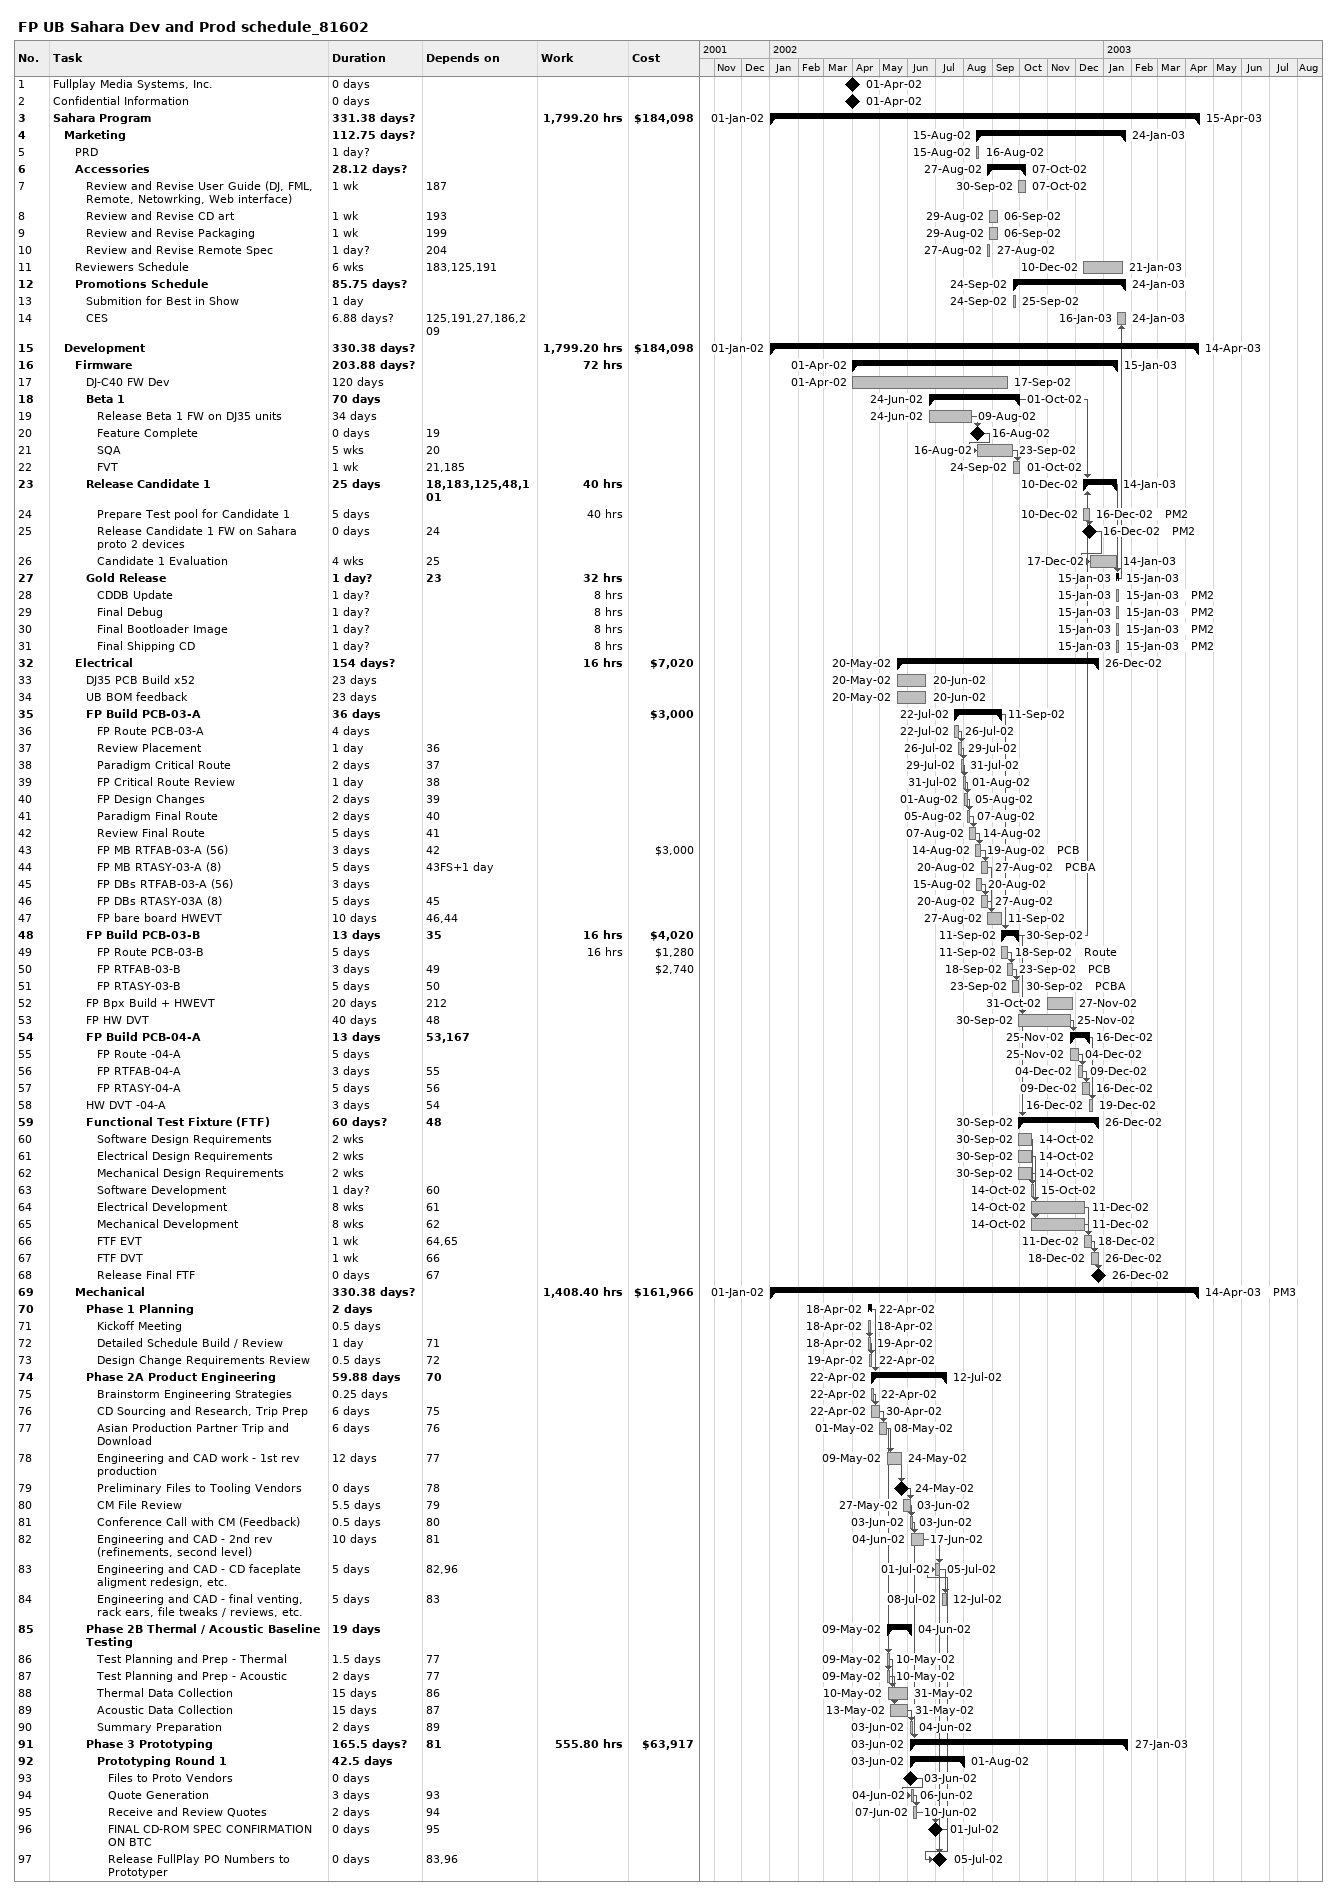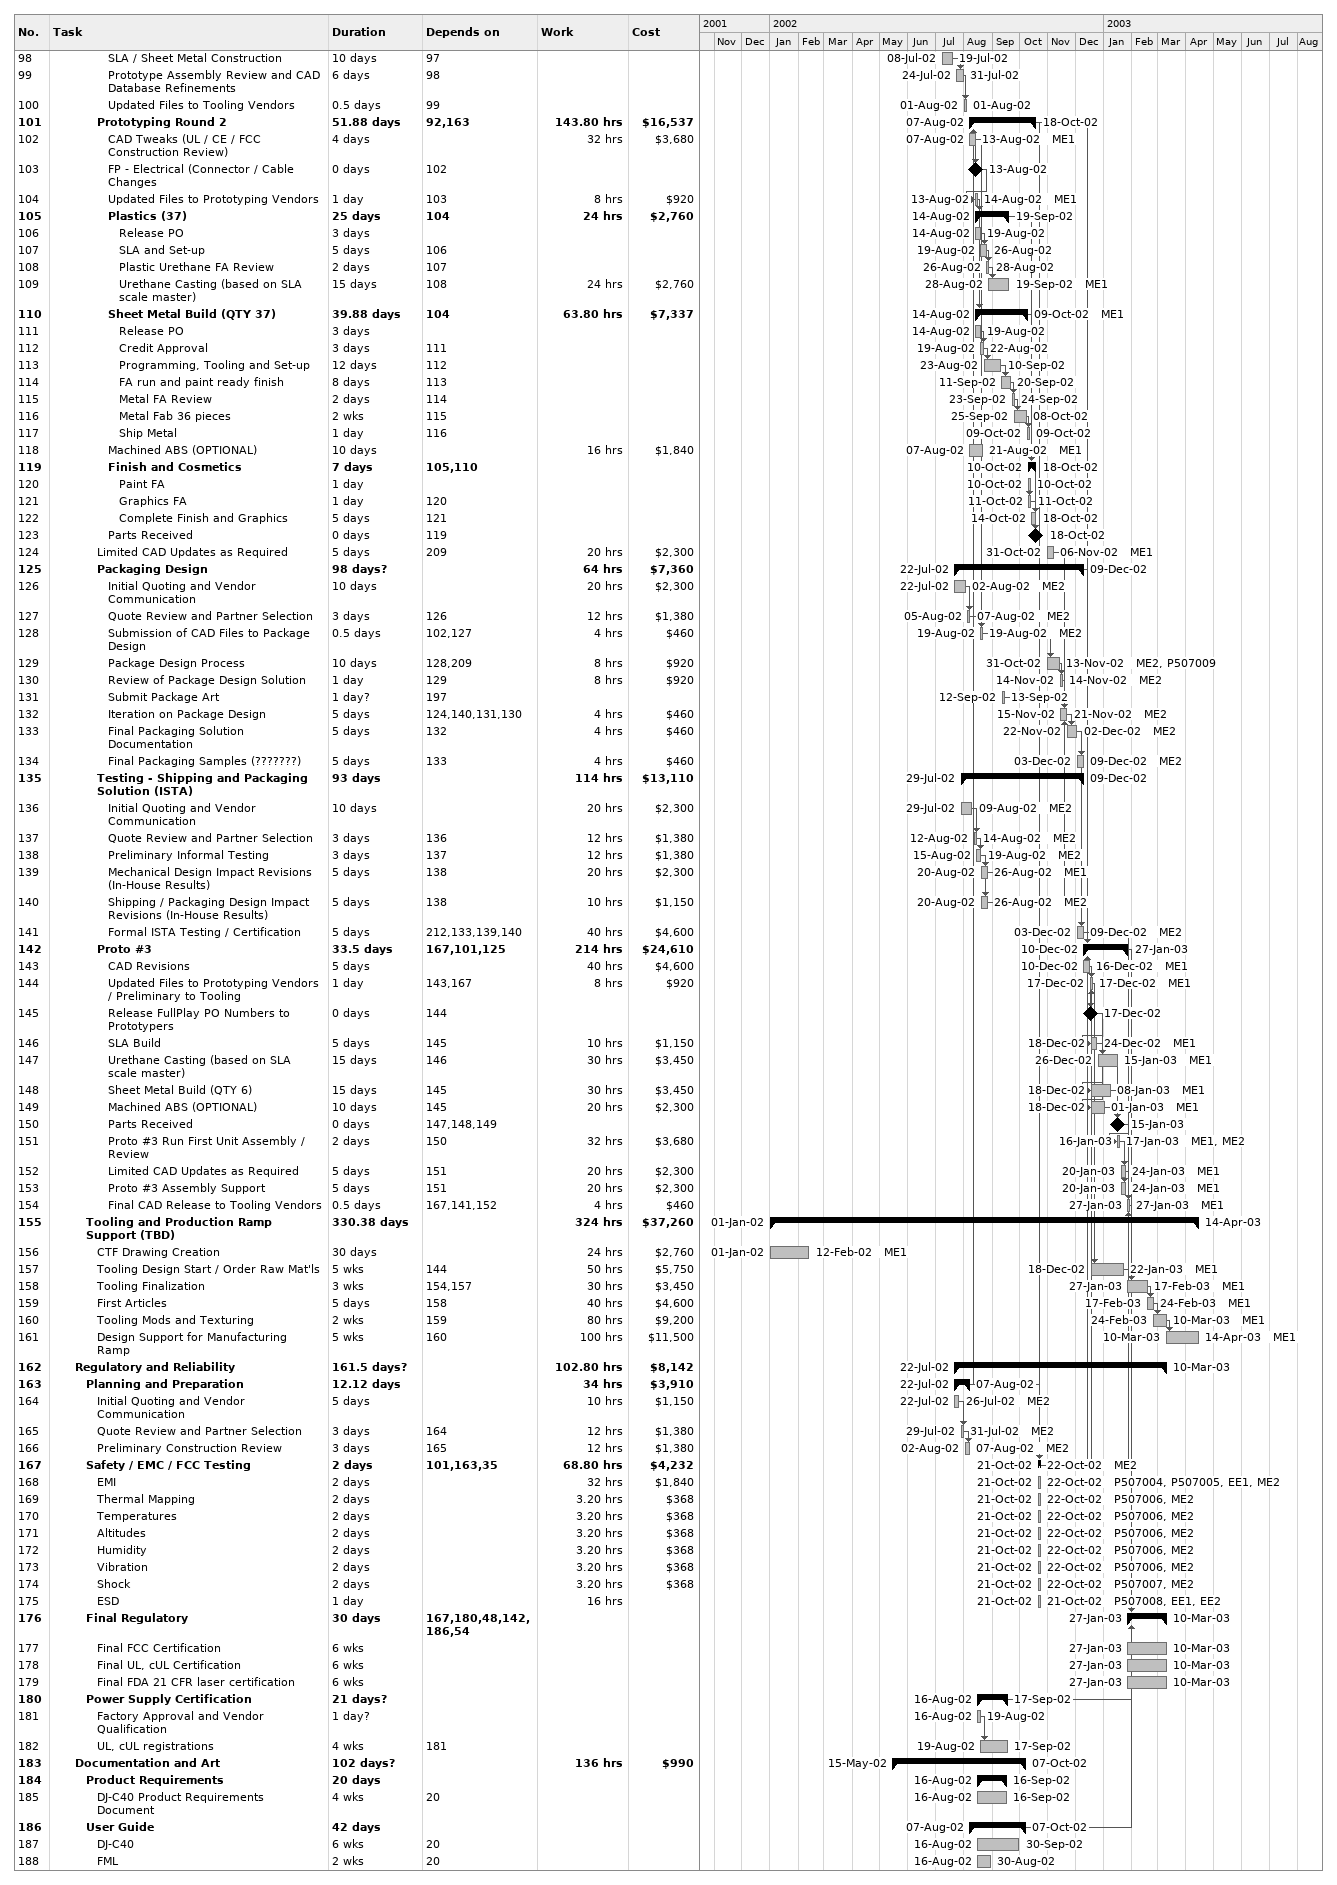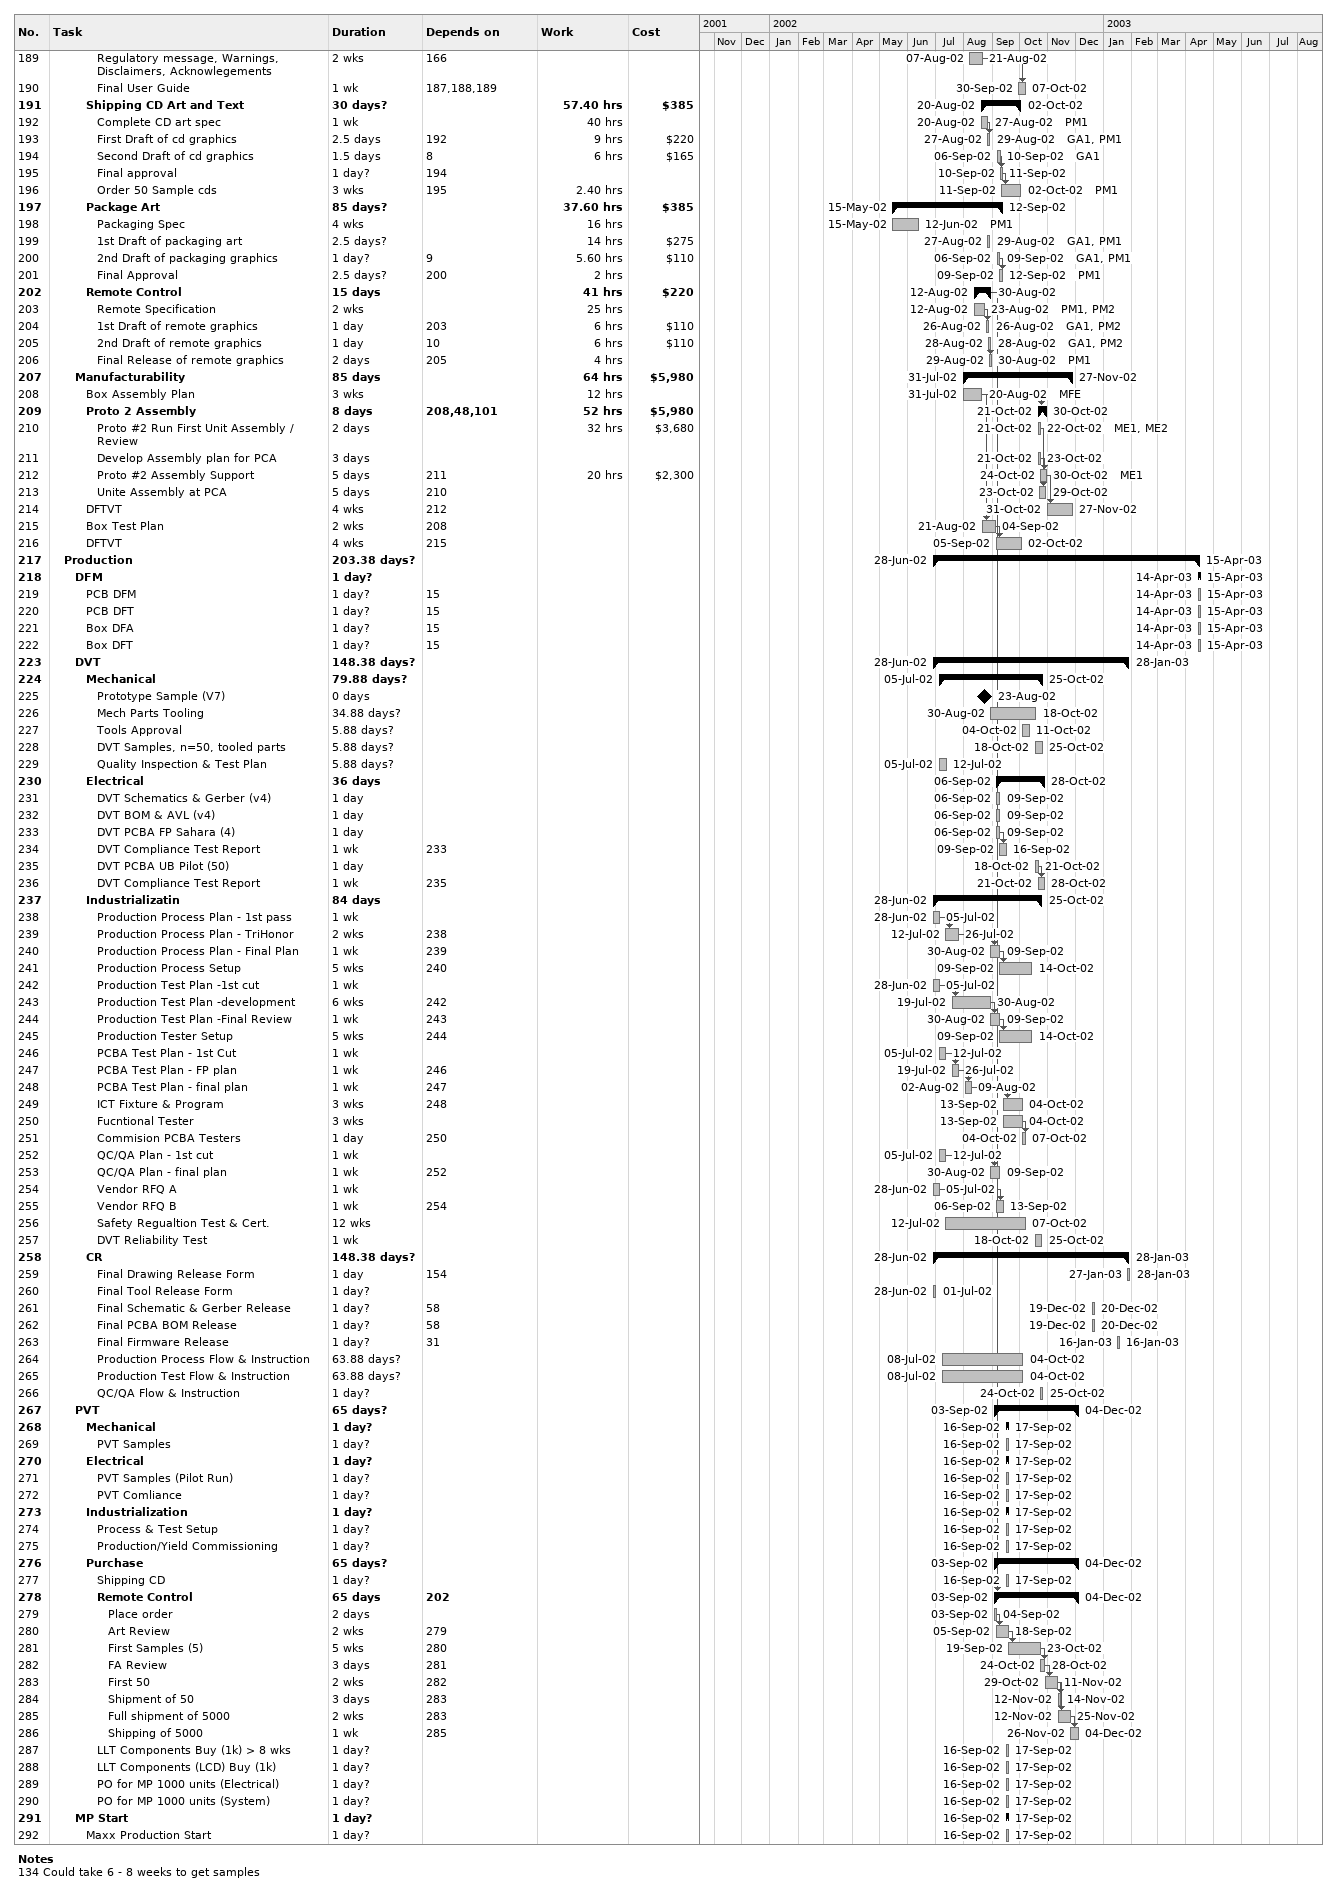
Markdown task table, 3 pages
FP UB Sahara Dev and Prod schedule_81602

| ID | Level | Task | Duration | Start | Finish | Predecessors | Resources | Work (h) | Cost ($) |
|---|---|---|---|---|---|---|---|---|---|
| 1 | 1 | Fullplay Media Systems, Inc. | 0d | 2002-04-01 | 2002-04-01 |  |  |  |  |
| 2 | 1 | Confidential Information | 0d | 2002-04-01 | 2002-04-01 |  |  |  |  |
| 3 | 1 | **Sahara Program** | 331.38d? | 2002-01-01 | 2003-04-15 |  |  | 1799.20 | 184098 |
| 4 | 2 | **Marketing** | 112.75d? | 2002-08-15 | 2003-01-24 |  |  |  |  |
| 5 | 3 | PRD | 1d? | 2002-08-15 | 2002-08-16 |  |  |  |  |
| 6 | 3 | **Accessories** | 28.12d? | 2002-08-27 | 2002-10-07 |  |  |  |  |
| 7 | 4 | Review and Revise User Guide (DJ, FML, Remote, Netowrking, Web interface) | 1w | 2002-09-30 | 2002-10-07 | 187 |  |  |  |
| 8 | 4 | Review and Revise CD art | 1w | 2002-08-29 | 2002-09-06 | 193 |  |  |  |
| 9 | 4 | Review and Revise Packaging | 1w | 2002-08-29 | 2002-09-06 | 199 |  |  |  |
| 10 | 4 | Review and Revise Remote Spec | 1d? | 2002-08-27 | 2002-08-27 | 204 |  |  |  |
| 11 | 3 | Reviewers Schedule | 6w | 2002-12-10 | 2003-01-21 | 183, 125, 191 |  |  |  |
| 12 | 3 | **Promotions Schedule** | 85.75d? | 2002-09-24 | 2003-01-24 |  |  |  |  |
| 13 | 4 | Submition for Best in Show | 1d | 2002-09-24 | 2002-09-25 |  |  |  |  |
| 14 | 4 | CES | 6.88d? | 2003-01-16 | 2003-01-24 | 125, 191, 27, 186, 209 |  |  |  |
| 15 | 2 | **Development** | 330.38d? | 2002-01-01 | 2003-04-14 |  |  | 1799.20 | 184098 |
| 16 | 3 | **Firmware** | 203.88d? | 2002-04-01 | 2003-01-15 |  |  | 72 |  |
| 17 | 4 | DJ-C40 FW Dev | 120d | 2002-04-01 | 2002-09-17 |  |  |  |  |
| 18 | 4 | **Beta 1** | 70d | 2002-06-24 | 2002-10-01 |  |  |  |  |
| 19 | 5 | Release Beta 1 FW on DJ35 units | 34d | 2002-06-24 | 2002-08-09 |  |  |  |  |
| 20 | 5 | Feature Complete | 0d | 2002-08-16 | 2002-08-16 | 19 |  |  |  |
| 21 | 5 | SQA | 5w | 2002-08-16 | 2002-09-23 | 20 |  |  |  |
| 22 | 5 | FVT | 1w | 2002-09-24 | 2002-10-01 | 21, 185 |  |  |  |
| 23 | 4 | **Release Candidate 1** | 25d | 2002-12-10 | 2003-01-14 | 18, 183, 125, 48, 101 |  | 40 |  |
| 24 | 5 | Prepare Test pool for Candidate 1 | 5d | 2002-12-10 | 2002-12-16 |  | PM2 | 40 |  |
| 25 | 5 | Release Candidate 1 FW on Sahara proto 2 devices | 0d | 2002-12-16 | 2002-12-16 | 24 | PM2 |  |  |
| 26 | 5 | Candidate 1 Evaluation | 4w | 2002-12-17 | 2003-01-14 | 25 |  |  |  |
| 27 | 4 | **Gold Release** | 1d? | 2003-01-15 | 2003-01-15 | 23 |  | 32 |  |
| 28 | 5 | CDDB Update | 1d? | 2003-01-15 | 2003-01-15 |  | PM2 | 8 |  |
| 29 | 5 | Final Debug | 1d? | 2003-01-15 | 2003-01-15 |  | PM2 | 8 |  |
| 30 | 5 | Final Bootloader Image | 1d? | 2003-01-15 | 2003-01-15 |  | PM2 | 8 |  |
| 31 | 5 | Final Shipping CD | 1d? | 2003-01-15 | 2003-01-15 |  | PM2 | 8 |  |
| 32 | 3 | **Electrical** | 154d? | 2002-05-20 | 2002-12-26 |  |  | 16 | 7020 |
| 33 | 4 | DJ35 PCB Build x52 | 23d | 2002-05-20 | 2002-06-20 |  |  |  |  |
| 34 | 4 | UB BOM feedback | 23d | 2002-05-20 | 2002-06-20 |  |  |  |  |
| 35 | 4 | **FP Build PCB-03-A** | 36d | 2002-07-22 | 2002-09-11 |  |  |  | 3000 |
| 36 | 5 | FP Route PCB-03-A | 4d | 2002-07-22 | 2002-07-26 |  |  |  |  |
| 37 | 5 | Review Placement | 1d | 2002-07-26 | 2002-07-29 | 36 |  |  |  |
| 38 | 5 | Paradigm Critical Route | 2d | 2002-07-29 | 2002-07-31 | 37 |  |  |  |
| 39 | 5 | FP Critical Route Review | 1d | 2002-07-31 | 2002-08-01 | 38 |  |  |  |
| 40 | 5 | FP Design Changes | 2d | 2002-08-01 | 2002-08-05 | 39 |  |  |  |
| 41 | 5 | Paradigm Final Route | 2d | 2002-08-05 | 2002-08-07 | 40 |  |  |  |
| 42 | 5 | Review Final Route | 5d | 2002-08-07 | 2002-08-14 | 41 |  |  |  |
| 43 | 5 | FP MB RTFAB-03-A (56) | 3d | 2002-08-14 | 2002-08-19 | 42 | PCB |  | 3000 |
| 44 | 5 | FP MB RTASY-03-A (8) | 5d | 2002-08-20 | 2002-08-27 | 43FS+1d | PCBA |  |  |
| 45 | 5 | FP DBs RTFAB-03-A (56) | 3d | 2002-08-15 | 2002-08-20 |  |  |  |  |
| 46 | 5 | FP DBs RTASY-03A (8) | 5d | 2002-08-20 | 2002-08-27 | 45 |  |  |  |
| 47 | 5 | FP bare board HWEVT | 10d | 2002-08-27 | 2002-09-11 | 46, 44 |  |  |  |
| 48 | 4 | **FP Build PCB-03-B** | 13d | 2002-09-11 | 2002-09-30 | 35 |  | 16 | 4020 |
| 49 | 5 | FP Route PCB-03-B | 5d | 2002-09-11 | 2002-09-18 |  | Route | 16 | 1280 |
| 50 | 5 | FP RTFAB-03-B | 3d | 2002-09-18 | 2002-09-23 | 49 | PCB |  | 2740 |
| 51 | 5 | FP RTASY-03-B | 5d | 2002-09-23 | 2002-09-30 | 50 | PCBA |  |  |
| 52 | 4 | FP Bpx Build + HWEVT | 20d | 2002-10-31 | 2002-11-27 | 212 |  |  |  |
| 53 | 4 | FP HW DVT | 40d | 2002-09-30 | 2002-11-25 | 48 |  |  |  |
| 54 | 4 | **FP Build PCB-04-A** | 13d | 2002-11-25 | 2002-12-16 | 53, 167 |  |  |  |
| 55 | 5 | FP Route -04-A | 5d | 2002-11-25 | 2002-12-04 |  |  |  |  |
| 56 | 5 | FP RTFAB-04-A | 3d | 2002-12-04 | 2002-12-09 | 55 |  |  |  |
| 57 | 5 | FP RTASY-04-A | 5d | 2002-12-09 | 2002-12-16 | 56 |  |  |  |
| 58 | 4 | HW DVT -04-A | 3d | 2002-12-16 | 2002-12-19 | 54 |  |  |  |
| 59 | 4 | **Functional Test Fixture (FTF)** | 60d? | 2002-09-30 | 2002-12-26 | 48 |  |  |  |
| 60 | 5 | Software Design Requirements | 2w | 2002-09-30 | 2002-10-14 |  |  |  |  |
| 61 | 5 | Electrical Design Requirements | 2w | 2002-09-30 | 2002-10-14 |  |  |  |  |
| 62 | 5 | Mechanical Design Requirements | 2w | 2002-09-30 | 2002-10-14 |  |  |  |  |
| 63 | 5 | Software Development | 1d? | 2002-10-14 | 2002-10-15 | 60 |  |  |  |
| 64 | 5 | Electrical Development | 8w | 2002-10-14 | 2002-12-11 | 61 |  |  |  |
| 65 | 5 | Mechanical Development | 8w | 2002-10-14 | 2002-12-11 | 62 |  |  |  |
| 66 | 5 | FTF EVT | 1w | 2002-12-11 | 2002-12-18 | 64, 65 |  |  |  |
| 67 | 5 | FTF DVT | 1w | 2002-12-18 | 2002-12-26 | 66 |  |  |  |
| 68 | 5 | Release Final FTF | 0d | 2002-12-26 | 2002-12-26 | 67 |  |  |  |
| 69 | 3 | **Mechanical** | 330.38d? | 2002-01-01 | 2003-04-14 |  | PM3 | 1408.40 | 161966 |
| 70 | 4 | **Phase 1 Planning** | 2d | 2002-04-18 | 2002-04-22 |  |  |  |  |
| 71 | 5 | Kickoff Meeting | 0.5d | 2002-04-18 | 2002-04-18 |  |  |  |  |
| 72 | 5 | Detailed Schedule Build / Review | 1d | 2002-04-18 | 2002-04-19 | 71 |  |  |  |
| 73 | 5 | Design Change Requirements Review | 0.5d | 2002-04-19 | 2002-04-22 | 72 |  |  |  |
| 74 | 4 | **Phase 2A Product Engineering** | 59.88d | 2002-04-22 | 2002-07-12 | 70 |  |  |  |
| 75 | 5 | Brainstorm Engineering Strategies | 0.25d | 2002-04-22 | 2002-04-22 |  |  |  |  |
| 76 | 5 | CD Sourcing and Research, Trip Prep | 6d | 2002-04-22 | 2002-04-30 | 75 |  |  |  |
| 77 | 5 | Asian Production Partner Trip and Download | 6d | 2002-05-01 | 2002-05-08 | 76 |  |  |  |
| 78 | 5 | Engineering and CAD work - 1st rev production | 12d | 2002-05-09 | 2002-05-24 | 77 |  |  |  |
| 79 | 5 | Preliminary Files to Tooling Vendors | 0d | 2002-05-24 | 2002-05-24 | 78 |  |  |  |
| 80 | 5 | CM File Review | 5.5d | 2002-05-27 | 2002-06-03 | 79 |  |  |  |
| 81 | 5 | Conference Call with CM (Feedback) | 0.5d | 2002-06-03 | 2002-06-03 | 80 |  |  |  |
| 82 | 5 | Engineering and CAD - 2nd rev (refinements, second level) | 10d | 2002-06-04 | 2002-06-17 | 81 |  |  |  |
| 83 | 5 | Engineering and CAD - CD faceplate aligment redesign, etc. | 5d | 2002-07-01 | 2002-07-05 | 82, 96 |  |  |  |
| 84 | 5 | Engineering and CAD - final venting, rack ears, file tweaks / reviews, etc. | 5d | 2002-07-08 | 2002-07-12 | 83 |  |  |  |
| 85 | 4 | **Phase 2B Thermal / Acoustic Baseline Testing** | 19d | 2002-05-09 | 2002-06-04 |  |  |  |  |
| 86 | 5 | Test Planning and Prep - Thermal | 1.5d | 2002-05-09 | 2002-05-10 | 77 |  |  |  |
| 87 | 5 | Test Planning and Prep - Acoustic | 2d | 2002-05-09 | 2002-05-10 | 77 |  |  |  |
| 88 | 5 | Thermal Data Collection | 15d | 2002-05-10 | 2002-05-31 | 86 |  |  |  |
| 89 | 5 | Acoustic Data Collection | 15d | 2002-05-13 | 2002-05-31 | 87 |  |  |  |
| 90 | 5 | Summary Preparation | 2d | 2002-06-03 | 2002-06-04 | 89 |  |  |  |
| 91 | 4 | **Phase 3 Prototyping** | 165.5d? | 2002-06-03 | 2003-01-27 | 81 |  | 555.80 | 63917 |
| 92 | 5 | **Prototyping Round 1** | 42.5d | 2002-06-03 | 2002-08-01 |  |  |  |  |
| 93 | 6 | Files to Proto Vendors | 0d | 2002-06-03 | 2002-06-03 |  |  |  |  |
| 94 | 6 | Quote Generation | 3d | 2002-06-04 | 2002-06-06 | 93 |  |  |  |
| 95 | 6 | Receive and Review Quotes | 2d | 2002-06-07 | 2002-06-10 | 94 |  |  |  |
| 96 | 6 | FINAL CD-ROM SPEC CONFIRMATION ON BTC | 0d | 2002-07-01 | 2002-07-01 | 95 |  |  |  |
| 97 | 6 | Release FullPlay PO Numbers to Prototyper | 0d | 2002-07-05 | 2002-07-05 | 83, 96 |  |  |  |
| 98 | 6 | SLA / Sheet Metal Construction | 10d | 2002-07-08 | 2002-07-19 | 97 |  |  |  |
| 99 | 6 | Prototype Assembly Review and CAD Database Refinements | 6d | 2002-07-24 | 2002-07-31 | 98 |  |  |  |
| 100 | 6 | Updated Files to Tooling Vendors | 0.5d | 2002-08-01 | 2002-08-01 | 99 |  |  |  |
| 101 | 5 | **Prototyping Round 2** | 51.88d | 2002-08-07 | 2002-10-18 | 92, 163 |  | 143.80 | 16537 |
| 102 | 6 | CAD Tweaks (UL / CE / FCC Construction Review) | 4d | 2002-08-07 | 2002-08-13 |  | ME1 | 32 | 3680 |
| 103 | 6 | FP - Electrical (Connector / Cable Changes | 0d | 2002-08-13 | 2002-08-13 | 102 |  |  |  |
| 104 | 6 | Updated Files to Prototyping Vendors | 1d | 2002-08-13 | 2002-08-14 | 103 | ME1 | 8 | 920 |
| 105 | 6 | **Plastics (37)** | 25d | 2002-08-14 | 2002-09-19 | 104 |  | 24 | 2760 |
| 106 | 7 | Release PO | 3d | 2002-08-14 | 2002-08-19 |  |  |  |  |
| 107 | 7 | SLA and Set-up | 5d | 2002-08-19 | 2002-08-26 | 106 |  |  |  |
| 108 | 7 | Plastic Urethane FA Review | 2d | 2002-08-26 | 2002-08-28 | 107 |  |  |  |
| 109 | 7 | Urethane Casting (based on SLA scale master) | 15d | 2002-08-28 | 2002-09-19 | 108 | ME1 | 24 | 2760 |
| 110 | 6 | **Sheet Metal Build (QTY 37)** | 39.88d | 2002-08-14 | 2002-10-09 | 104 | ME1 | 63.80 | 7337 |
| 111 | 7 | Release PO | 3d | 2002-08-14 | 2002-08-19 |  |  |  |  |
| 112 | 7 | Credit Approval | 3d | 2002-08-19 | 2002-08-22 | 111 |  |  |  |
| 113 | 7 | Programming, Tooling and Set-up | 12d | 2002-08-23 | 2002-09-10 | 112 |  |  |  |
| 114 | 7 | FA run and paint ready finish | 8d | 2002-09-11 | 2002-09-20 | 113 |  |  |  |
| 115 | 7 | Metal FA Review | 2d | 2002-09-23 | 2002-09-24 | 114 |  |  |  |
| 116 | 7 | Metal Fab 36 pieces | 2w | 2002-09-25 | 2002-10-08 | 115 |  |  |  |
| 117 | 7 | Ship Metal | 1d | 2002-10-09 | 2002-10-09 | 116 |  |  |  |
| 118 | 6 | Machined ABS (OPTIONAL) | 10d | 2002-08-07 | 2002-08-21 |  | ME1 | 16 | 1840 |
| 119 | 6 | **Finish and Cosmetics** | 7d | 2002-10-10 | 2002-10-18 | 105, 110 |  |  |  |
| 120 | 7 | Paint FA | 1d | 2002-10-10 | 2002-10-10 |  |  |  |  |
| 121 | 7 | Graphics FA | 1d | 2002-10-11 | 2002-10-11 | 120 |  |  |  |
| 122 | 7 | Complete Finish and Graphics | 5d | 2002-10-14 | 2002-10-18 | 121 |  |  |  |
| 123 | 6 | Parts Received | 0d | 2002-10-18 | 2002-10-18 | 119 |  |  |  |
| 124 | 5 | Limited CAD Updates as Required | 5d | 2002-10-31 | 2002-11-06 | 209 | ME1 | 20 | 2300 |
| 125 | 5 | **Packaging Design** | 98d? | 2002-07-22 | 2002-12-09 |  |  | 64 | 7360 |
| 126 | 6 | Initial Quoting and Vendor Communication | 10d | 2002-07-22 | 2002-08-02 |  | ME2 | 20 | 2300 |
| 127 | 6 | Quote Review and Partner Selection | 3d | 2002-08-05 | 2002-08-07 | 126 | ME2 | 12 | 1380 |
| 128 | 6 | Submission of CAD Files to Package Design | 0.5d | 2002-08-19 | 2002-08-19 | 102, 127 | ME2 | 4 | 460 |
| 129 | 6 | Package Design Process | 10d | 2002-10-31 | 2002-11-13 | 128, 209 | ME2, P507009 | 8 | 920 |
| 130 | 6 | Review of Package Design Solution | 1d | 2002-11-14 | 2002-11-14 | 129 | ME2 | 8 | 920 |
| 131 | 6 | Submit Package Art | 1d? | 2002-09-12 | 2002-09-13 | 197 |  |  |  |
| 132 | 6 | Iteration on Package Design | 5d | 2002-11-15 | 2002-11-21 | 124, 140, 131, 130 | ME2 | 4 | 460 |
| 133 | 6 | Final Packaging Solution Documentation | 5d | 2002-11-22 | 2002-12-02 | 132 | ME2 | 4 | 460 |
| 134 | 6 | Final Packaging Samples (???????) | 5d | 2002-12-03 | 2002-12-09 | 133 | ME2 | 4 | 460 |
| 135 | 5 | **Testing - Shipping and Packaging Solution (ISTA)** | 93d | 2002-07-29 | 2002-12-09 |  |  | 114 | 13110 |
| 136 | 6 | Initial Quoting and Vendor Communication | 10d | 2002-07-29 | 2002-08-09 |  | ME2 | 20 | 2300 |
| 137 | 6 | Quote Review and Partner Selection | 3d | 2002-08-12 | 2002-08-14 | 136 | ME2 | 12 | 1380 |
| 138 | 6 | Preliminary Informal Testing | 3d | 2002-08-15 | 2002-08-19 | 137 | ME2 | 12 | 1380 |
| 139 | 6 | Mechanical Design Impact Revisions (In-House Results) | 5d | 2002-08-20 | 2002-08-26 | 138 | ME1 | 20 | 2300 |
| 140 | 6 | Shipping / Packaging Design Impact Revisions (In-House Results) | 5d | 2002-08-20 | 2002-08-26 | 138 | ME2 | 10 | 1150 |
| 141 | 6 | Formal ISTA Testing / Certification | 5d | 2002-12-03 | 2002-12-09 | 212, 133, 139, 140 | ME2 | 40 | 4600 |
| 142 | 5 | **Proto #3** | 33.5d | 2002-12-10 | 2003-01-27 | 167, 101, 125 |  | 214 | 24610 |
| 143 | 6 | CAD Revisions | 5d | 2002-12-10 | 2002-12-16 |  | ME1 | 40 | 4600 |
| 144 | 6 | Updated Files to Prototyping Vendors / Preliminary to Tooling | 1d | 2002-12-17 | 2002-12-17 | 143, 167 | ME1 | 8 | 920 |
| 145 | 6 | Release FullPlay PO Numbers to Prototypers | 0d | 2002-12-17 | 2002-12-17 | 144 |  |  |  |
| 146 | 6 | SLA Build | 5d | 2002-12-18 | 2002-12-24 | 145 | ME1 | 10 | 1150 |
| 147 | 6 | Urethane Casting (based on SLA scale master) | 15d | 2002-12-26 | 2003-01-15 | 146 | ME1 | 30 | 3450 |
| 148 | 6 | Sheet Metal Build (QTY 6) | 15d | 2002-12-18 | 2003-01-08 | 145 | ME1 | 30 | 3450 |
| 149 | 6 | Machined ABS (OPTIONAL) | 10d | 2002-12-18 | 2003-01-01 | 145 | ME1 | 20 | 2300 |
| 150 | 6 | Parts Received | 0d | 2003-01-15 | 2003-01-15 | 147, 148, 149 |  |  |  |
| 151 | 6 | Proto #3 Run First Unit Assembly / Review | 2d | 2003-01-16 | 2003-01-17 | 150 | ME1, ME2 | 32 | 3680 |
| 152 | 6 | Limited CAD Updates as Required | 5d | 2003-01-20 | 2003-01-24 | 151 | ME1 | 20 | 2300 |
| 153 | 6 | Proto #3 Assembly Support | 5d | 2003-01-20 | 2003-01-24 | 151 | ME1 | 20 | 2300 |
| 154 | 6 | Final CAD Release to Tooling Vendors | 0.5d | 2003-01-27 | 2003-01-27 | 167, 141, 152 | ME1 | 4 | 460 |
| 155 | 4 | **Tooling and Production Ramp Support (TBD)** | 330.38d | 2002-01-01 | 2003-04-14 |  |  | 324 | 37260 |
| 156 | 5 | CTF Drawing Creation | 30d | 2002-01-01 | 2002-02-12 |  | ME1 | 24 | 2760 |
| 157 | 5 | Tooling Design Start / Order Raw Mat'ls | 5w | 2002-12-18 | 2003-01-22 | 144 | ME1 | 50 | 5750 |
| 158 | 5 | Tooling Finalization | 3w | 2003-01-27 | 2003-02-17 | 154, 157 | ME1 | 30 | 3450 |
| 159 | 5 | First Articles | 5d | 2003-02-17 | 2003-02-24 | 158 | ME1 | 40 | 4600 |
| 160 | 5 | Tooling Mods and Texturing | 2w | 2003-02-24 | 2003-03-10 | 159 | ME1 | 80 | 9200 |
| 161 | 5 | Design Support for Manufacturing Ramp | 5w | 2003-03-10 | 2003-04-14 | 160 | ME1 | 100 | 11500 |
| 162 | 3 | **Regulatory and Reliability** | 161.5d? | 2002-07-22 | 2003-03-10 |  |  | 102.80 | 8142 |
| 163 | 4 | **Planning and Preparation** | 12.12d | 2002-07-22 | 2002-08-07 |  |  | 34 | 3910 |
| 164 | 5 | Initial Quoting and Vendor Communication | 5d | 2002-07-22 | 2002-07-26 |  | ME2 | 10 | 1150 |
| 165 | 5 | Quote Review and Partner Selection | 3d | 2002-07-29 | 2002-07-31 | 164 | ME2 | 12 | 1380 |
| 166 | 5 | Preliminary Construction Review | 3d | 2002-08-02 | 2002-08-07 | 165 | ME2 | 12 | 1380 |
| 167 | 4 | **Safety / EMC / FCC Testing** | 2d | 2002-10-21 | 2002-10-22 | 101, 163, 35 | ME2 | 68.80 | 4232 |
| 168 | 5 | EMI | 2d | 2002-10-21 | 2002-10-22 |  | P507004, P507005, EE1, ME2 | 32 | 1840 |
| 169 | 5 | Thermal Mapping | 2d | 2002-10-21 | 2002-10-22 |  | P507006, ME2 | 3.20 | 368 |
| 170 | 5 | Temperatures | 2d | 2002-10-21 | 2002-10-22 |  | P507006, ME2 | 3.20 | 368 |
| 171 | 5 | Altitudes | 2d | 2002-10-21 | 2002-10-22 |  | P507006, ME2 | 3.20 | 368 |
| 172 | 5 | Humidity | 2d | 2002-10-21 | 2002-10-22 |  | P507006, ME2 | 3.20 | 368 |
| 173 | 5 | Vibration | 2d | 2002-10-21 | 2002-10-22 |  | P507006, ME2 | 3.20 | 368 |
| 174 | 5 | Shock | 2d | 2002-10-21 | 2002-10-22 |  | P507007, ME2 | 3.20 | 368 |
| 175 | 5 | ESD | 1d | 2002-10-21 | 2002-10-21 |  | P507008, EE1, EE2 | 16 |  |
| 176 | 4 | **Final Regulatory** | 30d | 2003-01-27 | 2003-03-10 | 167, 180, 48, 142, 186, 54 |  |  |  |
| 177 | 5 | Final FCC Certification | 6w | 2003-01-27 | 2003-03-10 |  |  |  |  |
| 178 | 5 | Final UL, cUL Certification | 6w | 2003-01-27 | 2003-03-10 |  |  |  |  |
| 179 | 5 | Final FDA 21 CFR laser certification | 6w | 2003-01-27 | 2003-03-10 |  |  |  |  |
| 180 | 4 | **Power Supply Certification** | 21d? | 2002-08-16 | 2002-09-17 |  |  |  |  |
| 181 | 5 | Factory Approval and Vendor Qualification | 1d? | 2002-08-16 | 2002-08-19 |  |  |  |  |
| 182 | 5 | UL, cUL registrations | 4w | 2002-08-19 | 2002-09-17 | 181 |  |  |  |
| 183 | 3 | **Documentation and Art** | 102d? | 2002-05-15 | 2002-10-07 |  |  | 136 | 990 |
| 184 | 4 | **Product Requirements** | 20d | 2002-08-16 | 2002-09-16 |  |  |  |  |
| 185 | 5 | DJ-C40 Product Requirements Document | 4w | 2002-08-16 | 2002-09-16 | 20 |  |  |  |
| 186 | 4 | **User Guide** | 42d | 2002-08-07 | 2002-10-07 |  |  |  |  |
| 187 | 5 | DJ-C40 | 6w | 2002-08-16 | 2002-09-30 | 20 |  |  |  |
| 188 | 5 | FML | 2w | 2002-08-16 | 2002-08-30 | 20 |  |  |  |
| 189 | 5 | Regulatory message, Warnings, Disclaimers, Acknowlegements | 2w | 2002-08-07 | 2002-08-21 | 166 |  |  |  |
| 190 | 5 | Final User Guide | 1w | 2002-09-30 | 2002-10-07 | 187, 188, 189 |  |  |  |
| 191 | 4 | **Shipping CD Art and Text** | 30d? | 2002-08-20 | 2002-10-02 |  |  | 57.40 | 385 |
| 192 | 5 | Complete CD art spec | 1w | 2002-08-20 | 2002-08-27 |  | PM1 | 40 |  |
| 193 | 5 | First Draft of cd graphics | 2.5d | 2002-08-27 | 2002-08-29 | 192 | GA1, PM1 | 9 | 220 |
| 194 | 5 | Second Draft of cd graphics | 1.5d | 2002-09-06 | 2002-09-10 | 8 | GA1 | 6 | 165 |
| 195 | 5 | Final approval | 1d? | 2002-09-10 | 2002-09-11 | 194 |  |  |  |
| 196 | 5 | Order 50 Sample cds | 3w | 2002-09-11 | 2002-10-02 | 195 | PM1 | 2.40 |  |
| 197 | 4 | **Package Art** | 85d? | 2002-05-15 | 2002-09-12 |  |  | 37.60 | 385 |
| 198 | 5 | Packaging Spec | 4w | 2002-05-15 | 2002-06-12 |  | PM1 | 16 |  |
| 199 | 5 | 1st Draft of packaging art | 2.5d? | 2002-08-27 | 2002-08-29 |  | GA1, PM1 | 14 | 275 |
| 200 | 5 | 2nd Draft of packaging graphics | 1d? | 2002-09-06 | 2002-09-09 | 9 | GA1, PM1 | 5.60 | 110 |
| 201 | 5 | Final Approval | 2.5d? | 2002-09-09 | 2002-09-12 | 200 | PM1 | 2 |  |
| 202 | 4 | **Remote Control** | 15d | 2002-08-12 | 2002-08-30 |  |  | 41 | 220 |
| 203 | 5 | Remote Specification | 2w | 2002-08-12 | 2002-08-23 |  | PM1, PM2 | 25 |  |
| 204 | 5 | 1st Draft of remote graphics | 1d | 2002-08-26 | 2002-08-26 | 203 | GA1, PM2 | 6 | 110 |
| 205 | 5 | 2nd Draft of remote graphics | 1d | 2002-08-28 | 2002-08-28 | 10 | GA1, PM2 | 6 | 110 |
| 206 | 5 | Final Release of remote graphics | 2d | 2002-08-29 | 2002-08-30 | 205 | PM1 | 4 |  |
| 207 | 3 | **Manufacturability** | 85d | 2002-07-31 | 2002-11-27 |  |  | 64 | 5980 |
| 208 | 4 | Box Assembly Plan | 3w | 2002-07-31 | 2002-08-20 |  | MFE | 12 |  |
| 209 | 4 | **Proto 2 Assembly** | 8d | 2002-10-21 | 2002-10-30 | 208, 48, 101 |  | 52 | 5980 |
| 210 | 5 | Proto #2 Run First Unit Assembly / Review | 2d | 2002-10-21 | 2002-10-22 |  | ME1, ME2 | 32 | 3680 |
| 211 | 5 | Develop Assembly plan for PCA | 3d | 2002-10-21 | 2002-10-23 |  |  |  |  |
| 212 | 5 | Proto #2 Assembly Support | 5d | 2002-10-24 | 2002-10-30 | 211 | ME1 | 20 | 2300 |
| 213 | 5 | Unite Assembly at PCA | 5d | 2002-10-23 | 2002-10-29 | 210 |  |  |  |
| 214 | 4 | DFTVT | 4w | 2002-10-31 | 2002-11-27 | 212 |  |  |  |
| 215 | 4 | Box Test Plan | 2w | 2002-08-21 | 2002-09-04 | 208 |  |  |  |
| 216 | 4 | DFTVT | 4w | 2002-09-05 | 2002-10-02 | 215 |  |  |  |
| 217 | 2 | **Production** | 203.38d? | 2002-06-28 | 2003-04-15 |  |  |  |  |
| 218 | 3 | **DFM** | 1d? | 2003-04-14 | 2003-04-15 |  |  |  |  |
| 219 | 4 | PCB DFM | 1d? | 2003-04-14 | 2003-04-15 | 15 |  |  |  |
| 220 | 4 | PCB DFT | 1d? | 2003-04-14 | 2003-04-15 | 15 |  |  |  |
| 221 | 4 | Box DFA | 1d? | 2003-04-14 | 2003-04-15 | 15 |  |  |  |
| 222 | 4 | Box DFT | 1d? | 2003-04-14 | 2003-04-15 | 15 |  |  |  |
| 223 | 3 | **DVT** | 148.38d? | 2002-06-28 | 2003-01-28 |  |  |  |  |
| 224 | 4 | **Mechanical** | 79.88d? | 2002-07-05 | 2002-10-25 |  |  |  |  |
| 225 | 5 | Prototype Sample (V7) | 0d | 2002-08-23 | 2002-08-23 |  |  |  |  |
| 226 | 5 | Mech Parts Tooling | 34.88d? | 2002-08-30 | 2002-10-18 |  |  |  |  |
| 227 | 5 | Tools Approval | 5.88d? | 2002-10-04 | 2002-10-11 |  |  |  |  |
| 228 | 5 | DVT Samples, n=50, tooled parts | 5.88d? | 2002-10-18 | 2002-10-25 |  |  |  |  |
| 229 | 5 | Quality Inspection & Test Plan | 5.88d? | 2002-07-05 | 2002-07-12 |  |  |  |  |
| 230 | 4 | **Electrical** | 36d | 2002-09-06 | 2002-10-28 |  |  |  |  |
| 231 | 5 | DVT Schematics & Gerber (v4) | 1d | 2002-09-06 | 2002-09-09 |  |  |  |  |
| 232 | 5 | DVT BOM & AVL (v4) | 1d | 2002-09-06 | 2002-09-09 |  |  |  |  |
| 233 | 5 | DVT PCBA FP Sahara (4) | 1d | 2002-09-06 | 2002-09-09 |  |  |  |  |
| 234 | 5 | DVT Compliance Test Report | 1w | 2002-09-09 | 2002-09-16 | 233 |  |  |  |
| 235 | 5 | DVT PCBA UB Pilot (50) | 1d | 2002-10-18 | 2002-10-21 |  |  |  |  |
| 236 | 5 | DVT Compliance Test Report | 1w | 2002-10-21 | 2002-10-28 | 235 |  |  |  |
| 237 | 4 | **Industrializatin** | 84d | 2002-06-28 | 2002-10-25 |  |  |  |  |
| 238 | 5 | Production Process Plan - 1st pass | 1w | 2002-06-28 | 2002-07-05 |  |  |  |  |
| 239 | 5 | Production Process Plan - TriHonor | 2w | 2002-07-12 | 2002-07-26 | 238 |  |  |  |
| 240 | 5 | Production Process Plan - Final Plan | 1w | 2002-08-30 | 2002-09-09 | 239 |  |  |  |
| 241 | 5 | Production Process Setup | 5w | 2002-09-09 | 2002-10-14 | 240 |  |  |  |
| 242 | 5 | Production Test Plan -1st cut | 1w | 2002-06-28 | 2002-07-05 |  |  |  |  |
| 243 | 5 | Production Test Plan -development | 6w | 2002-07-19 | 2002-08-30 | 242 |  |  |  |
| 244 | 5 | Production Test Plan -Final Review | 1w | 2002-08-30 | 2002-09-09 | 243 |  |  |  |
| 245 | 5 | Production Tester Setup | 5w | 2002-09-09 | 2002-10-14 | 244 |  |  |  |
| 246 | 5 | PCBA Test Plan - 1st Cut | 1w | 2002-07-05 | 2002-07-12 |  |  |  |  |
| 247 | 5 | PCBA Test Plan - FP plan | 1w | 2002-07-19 | 2002-07-26 | 246 |  |  |  |
| 248 | 5 | PCBA Test Plan - final plan | 1w | 2002-08-02 | 2002-08-09 | 247 |  |  |  |
| 249 | 5 | ICT Fixture & Program | 3w | 2002-09-13 | 2002-10-04 | 248 |  |  |  |
| 250 | 5 | Fucntional Tester | 3w | 2002-09-13 | 2002-10-04 |  |  |  |  |
| 251 | 5 | Commision PCBA Testers | 1d | 2002-10-04 | 2002-10-07 | 250 |  |  |  |
| 252 | 5 | QC/QA Plan - 1st cut | 1w | 2002-07-05 | 2002-07-12 |  |  |  |  |
| 253 | 5 | QC/QA Plan - final plan | 1w | 2002-08-30 | 2002-09-09 | 252 |  |  |  |
| 254 | 5 | Vendor RFQ A | 1w | 2002-06-28 | 2002-07-05 |  |  |  |  |
| 255 | 5 | Vendor RFQ B | 1w | 2002-09-06 | 2002-09-13 | 254 |  |  |  |
| 256 | 5 | Safety Regualtion Test & Cert. | 12w | 2002-07-12 | 2002-10-07 |  |  |  |  |
| 257 | 5 | DVT Reliability Test | 1w | 2002-10-18 | 2002-10-25 |  |  |  |  |
| 258 | 4 | **CR** | 148.38d? | 2002-06-28 | 2003-01-28 |  |  |  |  |
| 259 | 5 | Final Drawing Release Form | 1d | 2003-01-27 | 2003-01-28 | 154 |  |  |  |
| 260 | 5 | Final Tool Release Form | 1d? | 2002-06-28 | 2002-07-01 |  |  |  |  |
| 261 | 5 | Final Schematic & Gerber Release | 1d? | 2002-12-19 | 2002-12-20 | 58 |  |  |  |
| 262 | 5 | Final PCBA BOM Release | 1d? | 2002-12-19 | 2002-12-20 | 58 |  |  |  |
| 263 | 5 | Final Firmware Release | 1d? | 2003-01-16 | 2003-01-16 | 31 |  |  |  |
| 264 | 5 | Production Process Flow & Instruction | 63.88d? | 2002-07-08 | 2002-10-04 |  |  |  |  |
| 265 | 5 | Production Test Flow & Instruction | 63.88d? | 2002-07-08 | 2002-10-04 |  |  |  |  |
| 266 | 5 | QC/QA Flow & Instruction | 1d? | 2002-10-24 | 2002-10-25 |  |  |  |  |
| 267 | 3 | **PVT** | 65d? | 2002-09-03 | 2002-12-04 |  |  |  |  |
| 268 | 4 | **Mechanical** | 1d? | 2002-09-16 | 2002-09-17 |  |  |  |  |
| 269 | 5 | PVT Samples | 1d? | 2002-09-16 | 2002-09-17 |  |  |  |  |
| 270 | 4 | **Electrical** | 1d? | 2002-09-16 | 2002-09-17 |  |  |  |  |
| 271 | 5 | PVT Samples (Pilot Run) | 1d? | 2002-09-16 | 2002-09-17 |  |  |  |  |
| 272 | 5 | PVT Comliance | 1d? | 2002-09-16 | 2002-09-17 |  |  |  |  |
| 273 | 4 | **Industrialization** | 1d? | 2002-09-16 | 2002-09-17 |  |  |  |  |
| 274 | 5 | Process & Test Setup | 1d? | 2002-09-16 | 2002-09-17 |  |  |  |  |
| 275 | 5 | Production/Yield Commissioning | 1d? | 2002-09-16 | 2002-09-17 |  |  |  |  |
| 276 | 4 | **Purchase** | 65d? | 2002-09-03 | 2002-12-04 |  |  |  |  |
| 277 | 5 | Shipping CD | 1d? | 2002-09-16 | 2002-09-17 |  |  |  |  |
| 278 | 5 | **Remote Control** | 65d | 2002-09-03 | 2002-12-04 | 202 |  |  |  |
| 279 | 6 | Place order | 2d | 2002-09-03 | 2002-09-04 |  |  |  |  |
| 280 | 6 | Art Review | 2w | 2002-09-05 | 2002-09-18 | 279 |  |  |  |
| 281 | 6 | First Samples (5) | 5w | 2002-09-19 | 2002-10-23 | 280 |  |  |  |
| 282 | 6 | FA Review | 3d | 2002-10-24 | 2002-10-28 | 281 |  |  |  |
| 283 | 6 | First 50 | 2w | 2002-10-29 | 2002-11-11 | 282 |  |  |  |
| 284 | 6 | Shipment of 50 | 3d | 2002-11-12 | 2002-11-14 | 283 |  |  |  |
| 285 | 6 | Full shipment of 5000 | 2w | 2002-11-12 | 2002-11-25 | 283 |  |  |  |
| 286 | 6 | Shipping of 5000 | 1w | 2002-11-26 | 2002-12-04 | 285 |  |  |  |
| 287 | 5 | LLT Components Buy (1k) > 8 wks | 1d? | 2002-09-16 | 2002-09-17 |  |  |  |  |
| 288 | 5 | LLT Components (LCD) Buy (1k) | 1d? | 2002-09-16 | 2002-09-17 |  |  |  |  |
| 289 | 5 | PO for MP 1000 units (Electrical) | 1d? | 2002-09-16 | 2002-09-17 |  |  |  |  |
| 290 | 5 | PO for MP 1000 units (System) | 1d? | 2002-09-16 | 2002-09-17 |  |  |  |  |
| 291 | 3 | **MP Start** | 1d? | 2002-09-16 | 2002-09-17 |  |  |  |  |
| 292 | 4 | Maxx Production Start | 1d? | 2002-09-16 | 2002-09-17 |  |  |  |  |

Notes
- 134: Could take 6 - 8 weeks to get samples
